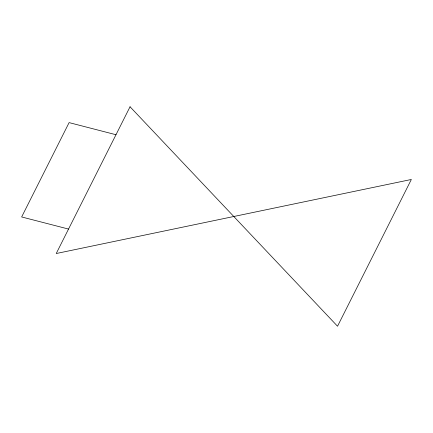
<?xml version="1.0" encoding="UTF-8"?>
<svg xmlns="http://www.w3.org/2000/svg" width="433" height="433" viewBox="0 0 433 433"><rect width="100%" height="100%" fill="white"/><g stroke="black" fill="none" stroke-linecap="round" stroke-linejoin="round"><path stroke-width="0.65" d="M115.984 134.728L69.101 122.609L21.65 216.955L68.533 229.068M130.046 106.772L56.23 253.527L411.35 179.473L337.534 326.228L130.046 106.772"/></g></svg>
